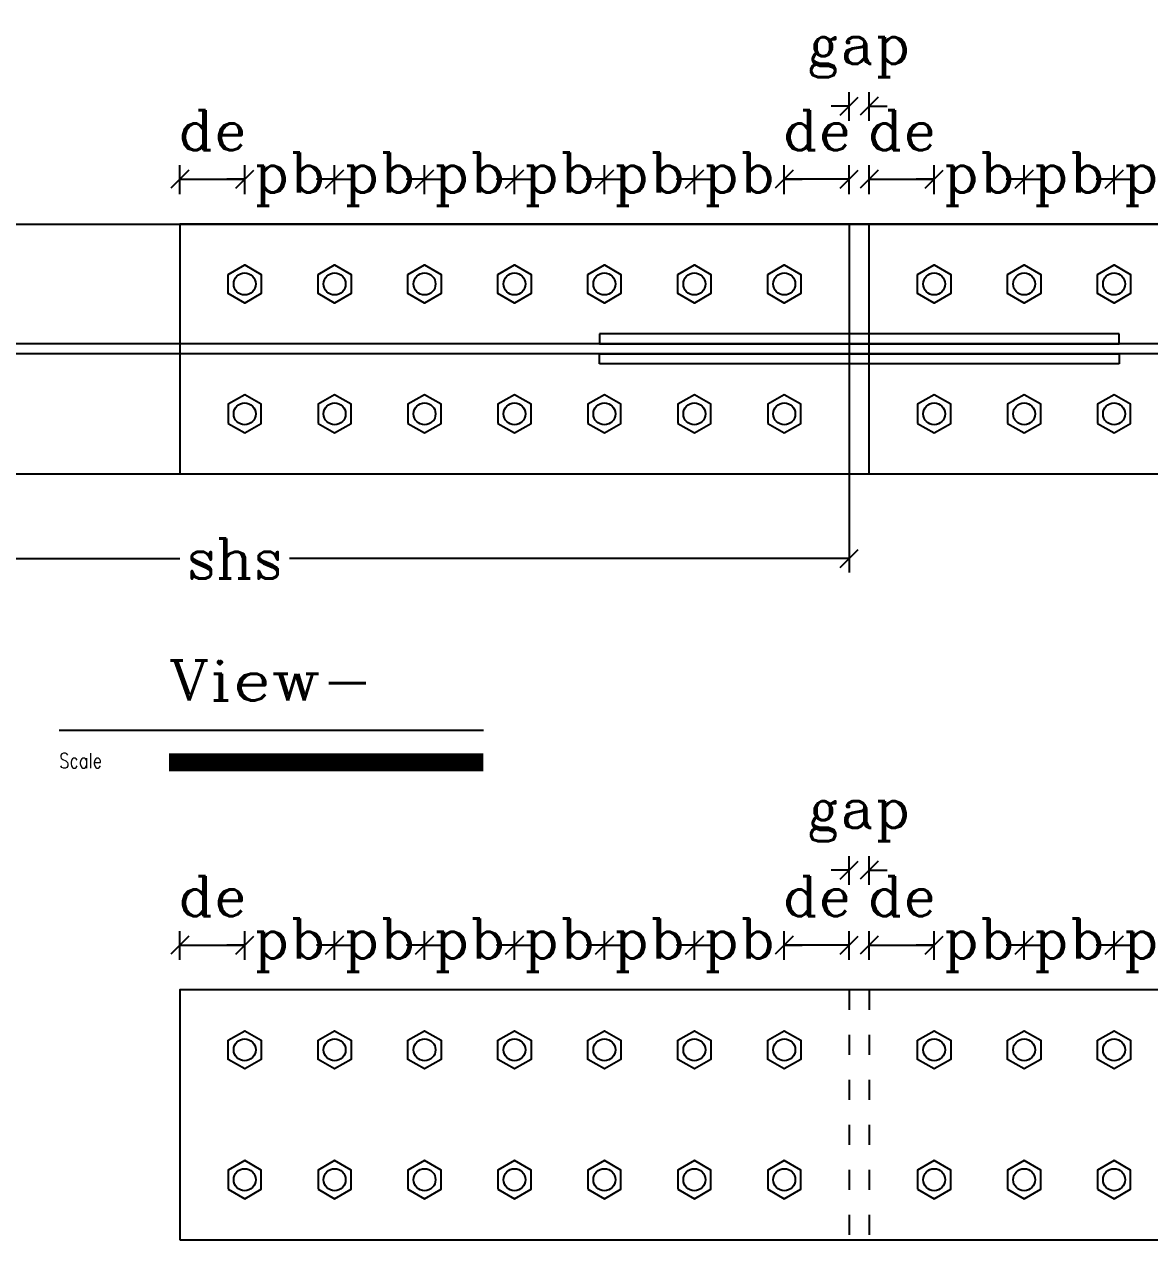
# Model space of a CAD drawing. Header units: millimetres. Extents: x 160 to 329, y 9 to 54.
# Drawn here: x 303.55 to 309.18, y 16.44 to 22.52 of the extents above; entities that cross this region are included whole.
import ezdxf
from ezdxf.enums import TextEntityAlignment as Align

# ---------------------------------------------------------------- set-up
doc = ezdxf.new("R2010")
doc.units = ezdxf.units.MM
doc.header["$LTSCALE"] = 20
for name, pattern in [('DOT2', [0.125, 0, -0.125]), ('HIDDEN', [9.525, 6.35, -3.175]), ('HIDDEN2', [4.7625, 3.175, -1.5875])]:
    doc.linetypes.add(name, pattern=pattern)
doc.layers.get('Defpoints').update_dxf_attribs({"color": 255})
for name, color, linetype in [('2', 2, 'Continuous'), ('4', 4, 'Continuous'), ('BEAMS', 5, 'Continuous'), ('Bolt', 2, 'Continuous'), ('DIM', 7, 'Continuous')]:
    doc.layers.add(name, color=color, linetype=linetype)
doc.layers.add('TEXT', color=2, linetype='Continuous', lineweight=18)
doc.styles.add('ROMANC', font='romanc')
doc.styles.add('romand', font='romanc9.shx', dxfattribs={"bigfont": 'fars.shx'})
doc.styles.add('ROMANS', font='ROMANS.shx')
doc.dimstyles.new('Dim-1.10(mm)', dxfattribs={"dimtxt": 0.2, "dimasz": 0.09, "dimexe": 0.07, "dimexo": 0.15, "dimgap": 0.05, "dimtad": 0, "dimdec": 0, "dimlfac": 100, "dimzin": 9, "dimdsep": 46, "dimtxsty": 'romand', "dimblk": 'OBLIQUE', "dimcen": 0.05, "dimclrd": 256, "dimclre": 256, "dimclrt": 2, "dimadec": 1, "dimazin": 0, "dimtfac": 1, "dimtdec": 0, "dimtofl": 0, "dimtmove": 2, "dimatfit": 3, "dimfxl": 0.07, "dimtolj": 1, "dimtzin": 0, "dimarcsym": 0})

# ---------------------------------------------------------------- blocks, each defined once
blk = doc.blocks.new('_Oblique')
at = {"color": 0, "linetype": 'ByBlock', "lineweight": -2}
blk.add_line((-0.5, -0.5), (0.5, 0.5), dxfattribs=at)
blk = doc.blocks.new('*D70')
at = {"layer": 'Defpoints', "color": 0, "transparency": 16777216}
for p in [(306.8989, 21.7467), (306.4489, 21.5229, 0), (306.8989, 21.5229, 0)]:
    blk.add_point(p, dxfattribs=at)
at = {"layer": 'DIM', "lineweight": -2, "transparency": 16777216}
for p, q in [((306.4489, 21.6729), (306.4489, 21.8167)), ((306.8989, 21.6729), (306.8989, 21.8167)), ((306.4489, 21.7467), (306.3589, 21.7467)), ((306.8989, 21.7467), (306.9889, 21.7467))]:
    blk.add_line(p, q, dxfattribs=at)
at = {"layer": 'DIM', "lineweight": -2, "transparency": 16777216, "xscale": 0.09, "yscale": 0.09, "zscale": 0.09}
blk.add_blockref('_Oblique', (306.4489, 21.7467), dxfattribs=at)
at = {"layer": 'DIM', "lineweight": -2, "transparency": 16777216, "xscale": 0.09, "yscale": 0.09, "zscale": 0.09, "rotation": 180}
blk.add_blockref('_Oblique', (306.8989, 21.7467), dxfattribs=at)
at = {"layer": 'DIM', "color": 2, "transparency": 16777216, "insert": (306.6739, 21.7467), "char_height": 0.2, "attachment_point": 5, "style": 'romand'}
blk.add_mtext('\\A1;pb', dxfattribs=at)
blk = doc.blocks.new('*D71')
at = {"layer": 'Defpoints', "color": 0, "transparency": 16777216}
for p in [(307.3489, 21.7467), (306.8989, 21.5229, 0), (307.3489, 21.5229, 0)]:
    blk.add_point(p, dxfattribs=at)
at = {"layer": 'DIM', "lineweight": -2, "transparency": 16777216}
for p, q in [((306.8989, 21.6729), (306.8989, 21.8167)), ((307.3489, 21.6729), (307.3489, 21.8167)), ((306.8989, 21.7467), (306.8089, 21.7467)), ((307.3489, 21.7467), (307.4389, 21.7467))]:
    blk.add_line(p, q, dxfattribs=at)
at = {"layer": 'DIM', "lineweight": -2, "transparency": 16777216, "xscale": 0.09, "yscale": 0.09, "zscale": 0.09}
blk.add_blockref('_Oblique', (306.8989, 21.7467), dxfattribs=at)
at = {"layer": 'DIM', "lineweight": -2, "transparency": 16777216, "xscale": 0.09, "yscale": 0.09, "zscale": 0.09, "rotation": 180}
blk.add_blockref('_Oblique', (307.3489, 21.7467), dxfattribs=at)
at = {"layer": 'DIM', "color": 2, "transparency": 16777216, "insert": (307.1239, 21.7467), "char_height": 0.2, "attachment_point": 5, "style": 'romand'}
blk.add_mtext('\\A1;pb', dxfattribs=at)
blk = doc.blocks.new('*D72')
at = {"layer": 'Defpoints', "color": 0, "transparency": 16777216}
for p in [(307.3489, 21.7467), (307.3489, 21.5229, 0), (307.6739, 21.5229)]:
    blk.add_point(p, dxfattribs=at)
at = {"layer": 'DIM', "lineweight": -2, "transparency": 16777216}
for p, q in [((307.3489, 21.6729), (307.3489, 21.8167)), ((307.6739, 21.6729), (307.6739, 21.8167)), ((307.6739, 21.7467), (307.3489, 21.7467))]:
    blk.add_line(p, q, dxfattribs=at)
at = {"layer": 'DIM', "lineweight": -2, "transparency": 16777216, "xscale": 0.09, "yscale": 0.09, "zscale": 0.09, "rotation": 180}
blk.add_blockref('_Oblique', (307.3489, 21.7467), dxfattribs=at)
at = {"layer": 'DIM', "lineweight": -2, "transparency": 16777216, "xscale": 0.09, "yscale": 0.09, "zscale": 0.09}
blk.add_blockref('_Oblique', (307.6739, 21.7467), dxfattribs=at)
at = {"layer": 'DIM', "color": 2, "transparency": 16777216, "insert": (307.5114, 21.9917), "char_height": 0.2, "attachment_point": 5, "style": 'romand'}
blk.add_mtext('\\A1;de', dxfattribs=at)
blk = doc.blocks.new('*D73')
at = {"layer": 'Defpoints', "color": 0, "transparency": 16777216}
for p in [(307.7739, 22.1126), (307.6739, 21.8888), (307.7739, 21.8888)]:
    blk.add_point(p, dxfattribs=at)
at = {"layer": 'DIM', "lineweight": -2, "transparency": 16777216}
for p, q in [((307.6739, 22.0388), (307.6739, 22.1826)), ((307.7739, 22.0388), (307.7739, 22.1826)), ((307.6739, 22.1126), (307.5839, 22.1126)), ((307.7739, 22.1126), (307.8639, 22.1126))]:
    blk.add_line(p, q, dxfattribs=at)
at = {"layer": 'DIM', "lineweight": -2, "transparency": 16777216, "xscale": 0.09, "yscale": 0.09, "zscale": 0.09}
blk.add_blockref('_Oblique', (307.6739, 22.1126), dxfattribs=at)
at = {"layer": 'DIM', "lineweight": -2, "transparency": 16777216, "xscale": 0.09, "yscale": 0.09, "zscale": 0.09, "rotation": 180}
blk.add_blockref('_Oblique', (307.7739, 22.1126), dxfattribs=at)
at = {"layer": 'DIM', "color": 2, "transparency": 16777216, "insert": (307.7239, 22.3909), "char_height": 0.2, "attachment_point": 5, "style": 'romand'}
blk.add_mtext('\\A1;gap', dxfattribs=at)
blk = doc.blocks.new('*D74')
at = {"layer": 'Defpoints', "color": 0, "transparency": 16777216}
for p in [(306.4489, 21.7467), (305.9989, 21.5229, 0), (306.4489, 21.5229, 0)]:
    blk.add_point(p, dxfattribs=at)
at = {"layer": 'DIM', "lineweight": -2, "transparency": 16777216}
for p, q in [((305.9989, 21.6729), (305.9989, 21.8167)), ((306.4489, 21.6729), (306.4489, 21.8167)), ((305.9989, 21.7467), (305.9089, 21.7467)), ((306.4489, 21.7467), (306.5389, 21.7467))]:
    blk.add_line(p, q, dxfattribs=at)
at = {"layer": 'DIM', "lineweight": -2, "transparency": 16777216, "xscale": 0.09, "yscale": 0.09, "zscale": 0.09}
blk.add_blockref('_Oblique', (305.9989, 21.7467), dxfattribs=at)
at = {"layer": 'DIM', "lineweight": -2, "transparency": 16777216, "xscale": 0.09, "yscale": 0.09, "zscale": 0.09, "rotation": 180}
blk.add_blockref('_Oblique', (306.4489, 21.7467), dxfattribs=at)
at = {"layer": 'DIM', "color": 2, "transparency": 16777216, "insert": (306.2239, 21.7467), "char_height": 0.2, "attachment_point": 5, "style": 'romand'}
blk.add_mtext('\\A1;pb', dxfattribs=at)
blk = doc.blocks.new('*D75')
at = {"layer": 'Defpoints', "color": 0, "transparency": 16777216}
for p in [(305.9989, 21.7467), (305.5489, 21.5229, 0), (305.9989, 21.5229, 0)]:
    blk.add_point(p, dxfattribs=at)
at = {"layer": 'DIM', "lineweight": -2, "transparency": 16777216}
for p, q in [((305.5489, 21.6729), (305.5489, 21.8167)), ((305.9989, 21.6729), (305.9989, 21.8167)), ((305.5489, 21.7467), (305.4589, 21.7467)), ((305.9989, 21.7467), (306.0889, 21.7467))]:
    blk.add_line(p, q, dxfattribs=at)
at = {"layer": 'DIM', "lineweight": -2, "transparency": 16777216, "xscale": 0.09, "yscale": 0.09, "zscale": 0.09}
blk.add_blockref('_Oblique', (305.5489, 21.7467), dxfattribs=at)
at = {"layer": 'DIM', "lineweight": -2, "transparency": 16777216, "xscale": 0.09, "yscale": 0.09, "zscale": 0.09, "rotation": 180}
blk.add_blockref('_Oblique', (305.9989, 21.7467), dxfattribs=at)
at = {"layer": 'DIM', "color": 2, "transparency": 16777216, "insert": (305.7739, 21.7467), "char_height": 0.2, "attachment_point": 5, "style": 'romand'}
blk.add_mtext('\\A1;pb', dxfattribs=at)
blk = doc.blocks.new('*D76')
at = {"layer": 'Defpoints', "color": 0, "transparency": 16777216}
for p in [(305.0989, 21.7467), (304.6489, 21.5229, 0), (305.0989, 21.5229, 0)]:
    blk.add_point(p, dxfattribs=at)
at = {"layer": 'DIM', "lineweight": -2, "transparency": 16777216}
for p, q in [((304.6489, 21.6729), (304.6489, 21.8167)), ((305.0989, 21.6729), (305.0989, 21.8167)), ((304.6489, 21.7467), (304.5589, 21.7467)), ((305.0989, 21.7467), (305.1889, 21.7467))]:
    blk.add_line(p, q, dxfattribs=at)
at = {"layer": 'DIM', "lineweight": -2, "transparency": 16777216, "xscale": 0.09, "yscale": 0.09, "zscale": 0.09}
blk.add_blockref('_Oblique', (304.6489, 21.7467), dxfattribs=at)
at = {"layer": 'DIM', "lineweight": -2, "transparency": 16777216, "xscale": 0.09, "yscale": 0.09, "zscale": 0.09, "rotation": 180}
blk.add_blockref('_Oblique', (305.0989, 21.7467), dxfattribs=at)
at = {"layer": 'DIM', "color": 2, "transparency": 16777216, "insert": (304.8739, 21.7467), "char_height": 0.2, "attachment_point": 5, "style": 'romand'}
blk.add_mtext('\\A1;pb', dxfattribs=at)
blk = doc.blocks.new('*D77')
at = {"layer": 'Defpoints', "color": 0, "transparency": 16777216}
for p in [(304.6489, 21.7467), (304.3239, 21.5229), (304.6489, 21.5229, 0)]:
    blk.add_point(p, dxfattribs=at)
at = {"layer": 'DIM', "lineweight": -2, "transparency": 16777216}
for p, q in [((304.3239, 21.6729), (304.3239, 21.8167)), ((304.6489, 21.6729), (304.6489, 21.8167)), ((304.3239, 21.7467), (304.6489, 21.7467))]:
    blk.add_line(p, q, dxfattribs=at)
at = {"layer": 'DIM', "lineweight": -2, "transparency": 16777216, "xscale": 0.09, "yscale": 0.09, "zscale": 0.09, "rotation": 180}
blk.add_blockref('_Oblique', (304.3239, 21.7467), dxfattribs=at)
at = {"layer": 'DIM', "lineweight": -2, "transparency": 16777216, "xscale": 0.09, "yscale": 0.09, "zscale": 0.09}
blk.add_blockref('_Oblique', (304.6489, 21.7467), dxfattribs=at)
at = {"layer": 'DIM', "color": 2, "transparency": 16777216, "insert": (304.4864, 21.9917), "char_height": 0.2, "attachment_point": 5, "style": 'romand'}
blk.add_mtext('\\A1;de', dxfattribs=at)
blk = doc.blocks.new('*D66')
at = {"layer": 'Defpoints', "color": 0, "transparency": 16777216}
for p in [(305.5489, 21.7467), (305.0989, 21.5229, 0), (305.5489, 21.5229, 0)]:
    blk.add_point(p, dxfattribs=at)
at = {"layer": 'DIM', "lineweight": -2, "transparency": 16777216}
for p, q in [((305.0989, 21.6729), (305.0989, 21.8167)), ((305.5489, 21.6729), (305.5489, 21.8167)), ((305.0989, 21.7467), (305.0089, 21.7467)), ((305.5489, 21.7467), (305.6389, 21.7467))]:
    blk.add_line(p, q, dxfattribs=at)
at = {"layer": 'DIM', "lineweight": -2, "transparency": 16777216, "xscale": 0.09, "yscale": 0.09, "zscale": 0.09}
blk.add_blockref('_Oblique', (305.0989, 21.7467), dxfattribs=at)
at = {"layer": 'DIM', "lineweight": -2, "transparency": 16777216, "xscale": 0.09, "yscale": 0.09, "zscale": 0.09, "rotation": 180}
blk.add_blockref('_Oblique', (305.5489, 21.7467), dxfattribs=at)
at = {"layer": 'DIM', "color": 2, "transparency": 16777216, "insert": (305.3239, 21.7467), "char_height": 0.2, "attachment_point": 5, "style": 'romand'}
blk.add_mtext('\\A1;pb', dxfattribs=at)
blk = doc.blocks.new('*D88')
at = {"layer": 'Defpoints', "color": 0, "transparency": 16777216}
for p in [(308.5489, 21.7467), (308.5489, 21.5229, 0), (308.9989, 21.5229, 0)]:
    blk.add_point(p, dxfattribs=at)
at = {"layer": 'DIM', "lineweight": -2, "transparency": 16777216}
for p, q in [((308.5489, 21.6729), (308.5489, 21.8167)), ((308.9989, 21.6729), (308.9989, 21.8167)), ((308.5489, 21.7467), (308.4589, 21.7467)), ((308.9989, 21.7467), (309.0889, 21.7467))]:
    blk.add_line(p, q, dxfattribs=at)
at = {"layer": 'DIM', "lineweight": -2, "transparency": 16777216, "xscale": 0.09, "yscale": 0.09, "zscale": 0.09}
blk.add_blockref('_Oblique', (308.5489, 21.7467), dxfattribs=at)
at = {"layer": 'DIM', "lineweight": -2, "transparency": 16777216, "xscale": 0.09, "yscale": 0.09, "zscale": 0.09, "rotation": 180}
blk.add_blockref('_Oblique', (308.9989, 21.7467), dxfattribs=at)
at = {"layer": 'DIM', "color": 2, "transparency": 16777216, "insert": (308.7739, 21.7467), "char_height": 0.2, "attachment_point": 5, "style": 'romand'}
blk.add_mtext('\\A1;pb', dxfattribs=at)
blk = doc.blocks.new('*D89')
at = {"layer": 'Defpoints', "color": 0, "transparency": 16777216}
for p in [(308.0989, 21.7467), (308.0989, 21.5229, 0), (308.5489, 21.5229, 0)]:
    blk.add_point(p, dxfattribs=at)
at = {"layer": 'DIM', "lineweight": -2, "transparency": 16777216}
for p, q in [((308.0989, 21.6729), (308.0989, 21.8167)), ((308.5489, 21.6729), (308.5489, 21.8167)), ((308.0989, 21.7467), (308.0089, 21.7467)), ((308.5489, 21.7467), (308.6389, 21.7467))]:
    blk.add_line(p, q, dxfattribs=at)
at = {"layer": 'DIM', "lineweight": -2, "transparency": 16777216, "xscale": 0.09, "yscale": 0.09, "zscale": 0.09}
blk.add_blockref('_Oblique', (308.0989, 21.7467), dxfattribs=at)
at = {"layer": 'DIM', "lineweight": -2, "transparency": 16777216, "xscale": 0.09, "yscale": 0.09, "zscale": 0.09, "rotation": 180}
blk.add_blockref('_Oblique', (308.5489, 21.7467), dxfattribs=at)
at = {"layer": 'DIM', "color": 2, "transparency": 16777216, "insert": (308.3239, 21.7467), "char_height": 0.2, "attachment_point": 5, "style": 'romand'}
blk.add_mtext('\\A1;pb', dxfattribs=at)
blk = doc.blocks.new('*D90')
at = {"layer": 'Defpoints', "color": 0, "transparency": 16777216}
for p in [(308.0989, 21.7467), (307.7739, 21.5229), (308.0989, 21.5229, 0)]:
    blk.add_point(p, dxfattribs=at)
at = {"layer": 'DIM', "lineweight": -2, "transparency": 16777216}
for p, q in [((307.7739, 21.6729), (307.7739, 21.8167)), ((308.0989, 21.6729), (308.0989, 21.8167)), ((307.7739, 21.7467), (308.0989, 21.7467))]:
    blk.add_line(p, q, dxfattribs=at)
at = {"layer": 'DIM', "lineweight": -2, "transparency": 16777216, "xscale": 0.09, "yscale": 0.09, "zscale": 0.09, "rotation": 180}
blk.add_blockref('_Oblique', (307.7739, 21.7467), dxfattribs=at)
at = {"layer": 'DIM', "lineweight": -2, "transparency": 16777216, "xscale": 0.09, "yscale": 0.09, "zscale": 0.09}
blk.add_blockref('_Oblique', (308.0989, 21.7467), dxfattribs=at)
at = {"layer": 'DIM', "color": 2, "transparency": 16777216, "insert": (307.9364, 21.9917), "char_height": 0.2, "attachment_point": 5, "style": 'romand'}
blk.add_mtext('\\A1;de', dxfattribs=at)
blk = doc.blocks.new('*D91')
at = {"layer": 'Defpoints', "color": 0, "transparency": 16777216}
for p in [(308.9989, 21.7467), (308.9989, 21.5229, 0), (309.4489, 21.5229, 0)]:
    blk.add_point(p, dxfattribs=at)
at = {"layer": 'DIM', "lineweight": -2, "transparency": 16777216}
for p, q in [((308.9989, 21.6729), (308.9989, 21.8167)), ((309.4489, 21.6729), (309.4489, 21.8167)), ((308.9989, 21.7467), (308.9089, 21.7467)), ((309.4489, 21.7467), (309.5389, 21.7467))]:
    blk.add_line(p, q, dxfattribs=at)
at = {"layer": 'DIM', "lineweight": -2, "transparency": 16777216, "xscale": 0.09, "yscale": 0.09, "zscale": 0.09}
blk.add_blockref('_Oblique', (308.9989, 21.7467), dxfattribs=at)
at = {"layer": 'DIM', "lineweight": -2, "transparency": 16777216, "xscale": 0.09, "yscale": 0.09, "zscale": 0.09, "rotation": 180}
blk.add_blockref('_Oblique', (309.4489, 21.7467), dxfattribs=at)
at = {"layer": 'DIM', "color": 2, "transparency": 16777216, "insert": (309.2239, 21.7467), "char_height": 0.2, "attachment_point": 5, "style": 'romand'}
blk.add_mtext('\\A1;pb', dxfattribs=at)
blk = doc.blocks.new('*D121')
at = {"layer": 'Defpoints', "color": 0, "transparency": 16777216}
for p in [(306.8989, 17.9143), (306.4489, 17.6906, 0), (306.8989, 17.6906, 0)]:
    blk.add_point(p, dxfattribs=at)
at = {"layer": 'DIM', "lineweight": -2, "transparency": 16777216}
for p, q in [((306.4489, 17.8406), (306.4489, 17.9843)), ((306.8989, 17.8406), (306.8989, 17.9843)), ((306.4489, 17.9143), (306.3589, 17.9143)), ((306.8989, 17.9143), (306.9889, 17.9143))]:
    blk.add_line(p, q, dxfattribs=at)
at = {"layer": 'DIM', "lineweight": -2, "transparency": 16777216, "xscale": 0.09, "yscale": 0.09, "zscale": 0.09}
blk.add_blockref('_Oblique', (306.4489, 17.9143), dxfattribs=at)
at = {"layer": 'DIM', "lineweight": -2, "transparency": 16777216, "xscale": 0.09, "yscale": 0.09, "zscale": 0.09, "rotation": 180}
blk.add_blockref('_Oblique', (306.8989, 17.9143), dxfattribs=at)
at = {"layer": 'DIM', "color": 2, "transparency": 16777216, "insert": (306.6739, 17.9143), "char_height": 0.2, "attachment_point": 5, "style": 'romand'}
blk.add_mtext('\\A1;pb', dxfattribs=at)
blk = doc.blocks.new('*D122')
at = {"layer": 'Defpoints', "color": 0, "transparency": 16777216}
for p in [(307.3489, 17.9143), (306.8989, 17.6906, 0), (307.3489, 17.6906, 0)]:
    blk.add_point(p, dxfattribs=at)
at = {"layer": 'DIM', "lineweight": -2, "transparency": 16777216}
for p, q in [((306.8989, 17.8406), (306.8989, 17.9843)), ((307.3489, 17.8406), (307.3489, 17.9843)), ((306.8989, 17.9143), (306.8089, 17.9143)), ((307.3489, 17.9143), (307.4389, 17.9143))]:
    blk.add_line(p, q, dxfattribs=at)
at = {"layer": 'DIM', "lineweight": -2, "transparency": 16777216, "xscale": 0.09, "yscale": 0.09, "zscale": 0.09}
blk.add_blockref('_Oblique', (306.8989, 17.9143), dxfattribs=at)
at = {"layer": 'DIM', "lineweight": -2, "transparency": 16777216, "xscale": 0.09, "yscale": 0.09, "zscale": 0.09, "rotation": 180}
blk.add_blockref('_Oblique', (307.3489, 17.9143), dxfattribs=at)
at = {"layer": 'DIM', "color": 2, "transparency": 16777216, "insert": (307.1239, 17.9143), "char_height": 0.2, "attachment_point": 5, "style": 'romand'}
blk.add_mtext('\\A1;pb', dxfattribs=at)
blk = doc.blocks.new('*D123')
at = {"layer": 'Defpoints', "color": 0, "transparency": 16777216}
for p in [(307.3489, 17.9143), (307.3489, 17.6906, 0), (307.6739, 17.6906)]:
    blk.add_point(p, dxfattribs=at)
at = {"layer": 'DIM', "lineweight": -2, "transparency": 16777216}
for p, q in [((307.3489, 17.8406), (307.3489, 17.9843)), ((307.6739, 17.8406), (307.6739, 17.9843)), ((307.6739, 17.9143), (307.3489, 17.9143))]:
    blk.add_line(p, q, dxfattribs=at)
at = {"layer": 'DIM', "lineweight": -2, "transparency": 16777216, "xscale": 0.09, "yscale": 0.09, "zscale": 0.09, "rotation": 180}
blk.add_blockref('_Oblique', (307.3489, 17.9143), dxfattribs=at)
at = {"layer": 'DIM', "lineweight": -2, "transparency": 16777216, "xscale": 0.09, "yscale": 0.09, "zscale": 0.09}
blk.add_blockref('_Oblique', (307.6739, 17.9143), dxfattribs=at)
at = {"layer": 'DIM', "color": 2, "transparency": 16777216, "insert": (307.5114, 18.1593), "char_height": 0.2, "attachment_point": 5, "style": 'romand'}
blk.add_mtext('\\A1;de', dxfattribs=at)
blk = doc.blocks.new('*D124')
at = {"layer": 'Defpoints', "color": 0, "transparency": 16777216}
for p in [(307.7739, 18.2893), (307.6739, 18.0655), (307.7739, 18.0655)]:
    blk.add_point(p, dxfattribs=at)
at = {"layer": 'DIM', "lineweight": -2, "transparency": 16777216}
for p, q in [((307.6739, 18.2155), (307.6739, 18.3593)), ((307.7739, 18.2155), (307.7739, 18.3593)), ((307.6739, 18.2893), (307.5839, 18.2893)), ((307.7739, 18.2893), (307.8639, 18.2893))]:
    blk.add_line(p, q, dxfattribs=at)
at = {"layer": 'DIM', "lineweight": -2, "transparency": 16777216, "xscale": 0.09, "yscale": 0.09, "zscale": 0.09}
blk.add_blockref('_Oblique', (307.6739, 18.2893), dxfattribs=at)
at = {"layer": 'DIM', "lineweight": -2, "transparency": 16777216, "xscale": 0.09, "yscale": 0.09, "zscale": 0.09, "rotation": 180}
blk.add_blockref('_Oblique', (307.7739, 18.2893), dxfattribs=at)
at = {"layer": 'DIM', "color": 2, "transparency": 16777216, "insert": (307.7239, 18.5676), "char_height": 0.2, "attachment_point": 5, "style": 'romand'}
blk.add_mtext('\\A1;gap', dxfattribs=at)
blk = doc.blocks.new('*D125')
at = {"layer": 'Defpoints', "color": 0, "transparency": 16777216}
for p in [(306.4489, 17.9143), (305.9989, 17.6906, 0), (306.4489, 17.6906, 0)]:
    blk.add_point(p, dxfattribs=at)
at = {"layer": 'DIM', "lineweight": -2, "transparency": 16777216}
for p, q in [((305.9989, 17.8406), (305.9989, 17.9843)), ((306.4489, 17.8406), (306.4489, 17.9843)), ((305.9989, 17.9143), (305.9089, 17.9143)), ((306.4489, 17.9143), (306.5389, 17.9143))]:
    blk.add_line(p, q, dxfattribs=at)
at = {"layer": 'DIM', "lineweight": -2, "transparency": 16777216, "xscale": 0.09, "yscale": 0.09, "zscale": 0.09}
blk.add_blockref('_Oblique', (305.9989, 17.9143), dxfattribs=at)
at = {"layer": 'DIM', "lineweight": -2, "transparency": 16777216, "xscale": 0.09, "yscale": 0.09, "zscale": 0.09, "rotation": 180}
blk.add_blockref('_Oblique', (306.4489, 17.9143), dxfattribs=at)
at = {"layer": 'DIM', "color": 2, "transparency": 16777216, "insert": (306.2239, 17.9143), "char_height": 0.2, "attachment_point": 5, "style": 'romand'}
blk.add_mtext('\\A1;pb', dxfattribs=at)
blk = doc.blocks.new('*D117')
at = {"layer": 'Defpoints', "color": 0, "transparency": 16777216}
for p in [(305.9989, 17.9143), (305.5489, 17.6906, 0), (305.9989, 17.6906, 0)]:
    blk.add_point(p, dxfattribs=at)
at = {"layer": 'DIM', "lineweight": -2, "transparency": 16777216}
for p, q in [((305.5489, 17.8406), (305.5489, 17.9843)), ((305.9989, 17.8406), (305.9989, 17.9843)), ((305.5489, 17.9143), (305.4589, 17.9143)), ((305.9989, 17.9143), (306.0889, 17.9143))]:
    blk.add_line(p, q, dxfattribs=at)
at = {"layer": 'DIM', "lineweight": -2, "transparency": 16777216, "xscale": 0.09, "yscale": 0.09, "zscale": 0.09}
blk.add_blockref('_Oblique', (305.5489, 17.9143), dxfattribs=at)
at = {"layer": 'DIM', "lineweight": -2, "transparency": 16777216, "xscale": 0.09, "yscale": 0.09, "zscale": 0.09, "rotation": 180}
blk.add_blockref('_Oblique', (305.9989, 17.9143), dxfattribs=at)
at = {"layer": 'DIM', "color": 2, "transparency": 16777216, "insert": (305.7739, 17.9143), "char_height": 0.2, "attachment_point": 5, "style": 'romand'}
blk.add_mtext('\\A1;pb', dxfattribs=at)
blk = doc.blocks.new('*D118')
at = {"layer": 'Defpoints', "color": 0, "transparency": 16777216}
for p in [(305.0989, 17.9143), (304.6489, 17.6906, 0), (305.0989, 17.6906, 0)]:
    blk.add_point(p, dxfattribs=at)
at = {"layer": 'DIM', "lineweight": -2, "transparency": 16777216}
for p, q in [((304.6489, 17.8406), (304.6489, 17.9843)), ((305.0989, 17.8406), (305.0989, 17.9843)), ((304.6489, 17.9143), (304.5589, 17.9143)), ((305.0989, 17.9143), (305.1889, 17.9143))]:
    blk.add_line(p, q, dxfattribs=at)
at = {"layer": 'DIM', "lineweight": -2, "transparency": 16777216, "xscale": 0.09, "yscale": 0.09, "zscale": 0.09}
blk.add_blockref('_Oblique', (304.6489, 17.9143), dxfattribs=at)
at = {"layer": 'DIM', "lineweight": -2, "transparency": 16777216, "xscale": 0.09, "yscale": 0.09, "zscale": 0.09, "rotation": 180}
blk.add_blockref('_Oblique', (305.0989, 17.9143), dxfattribs=at)
at = {"layer": 'DIM', "color": 2, "transparency": 16777216, "insert": (304.8739, 17.9143), "char_height": 0.2, "attachment_point": 5, "style": 'romand'}
blk.add_mtext('\\A1;pb', dxfattribs=at)
blk = doc.blocks.new('*D119')
at = {"layer": 'Defpoints', "color": 0, "transparency": 16777216}
for p in [(304.6489, 17.9143), (304.3239, 17.6906), (304.6489, 17.6906, 0)]:
    blk.add_point(p, dxfattribs=at)
at = {"layer": 'DIM', "lineweight": -2, "transparency": 16777216}
for p, q in [((304.3239, 17.8406), (304.3239, 17.9843)), ((304.6489, 17.8406), (304.6489, 17.9843)), ((304.3239, 17.9143), (304.6489, 17.9143))]:
    blk.add_line(p, q, dxfattribs=at)
at = {"layer": 'DIM', "lineweight": -2, "transparency": 16777216, "xscale": 0.09, "yscale": 0.09, "zscale": 0.09, "rotation": 180}
blk.add_blockref('_Oblique', (304.3239, 17.9143), dxfattribs=at)
at = {"layer": 'DIM', "lineweight": -2, "transparency": 16777216, "xscale": 0.09, "yscale": 0.09, "zscale": 0.09}
blk.add_blockref('_Oblique', (304.6489, 17.9143), dxfattribs=at)
at = {"layer": 'DIM', "color": 2, "transparency": 16777216, "insert": (304.4864, 18.1593), "char_height": 0.2, "attachment_point": 5, "style": 'romand'}
blk.add_mtext('\\A1;de', dxfattribs=at)
blk = doc.blocks.new('*D120')
at = {"layer": 'Defpoints', "color": 0, "transparency": 16777216}
for p in [(305.5489, 17.9143), (305.0989, 17.6906, 0), (305.5489, 17.6906, 0)]:
    blk.add_point(p, dxfattribs=at)
at = {"layer": 'DIM', "lineweight": -2, "transparency": 16777216}
for p, q in [((305.0989, 17.8406), (305.0989, 17.9843)), ((305.5489, 17.8406), (305.5489, 17.9843)), ((305.0989, 17.9143), (305.0089, 17.9143)), ((305.5489, 17.9143), (305.6389, 17.9143))]:
    blk.add_line(p, q, dxfattribs=at)
at = {"layer": 'DIM', "lineweight": -2, "transparency": 16777216, "xscale": 0.09, "yscale": 0.09, "zscale": 0.09}
blk.add_blockref('_Oblique', (305.0989, 17.9143), dxfattribs=at)
at = {"layer": 'DIM', "lineweight": -2, "transparency": 16777216, "xscale": 0.09, "yscale": 0.09, "zscale": 0.09, "rotation": 180}
blk.add_blockref('_Oblique', (305.5489, 17.9143), dxfattribs=at)
at = {"layer": 'DIM', "color": 2, "transparency": 16777216, "insert": (305.3239, 17.9143), "char_height": 0.2, "attachment_point": 5, "style": 'romand'}
blk.add_mtext('\\A1;pb', dxfattribs=at)
blk = doc.blocks.new('*D109')
at = {"layer": 'Defpoints', "color": 0, "transparency": 16777216}
for p in [(308.5489, 17.9143), (308.5489, 17.6906, 0), (308.9989, 17.6906, 0)]:
    blk.add_point(p, dxfattribs=at)
at = {"layer": 'DIM', "lineweight": -2, "transparency": 16777216}
for p, q in [((308.5489, 17.8406), (308.5489, 17.9843)), ((308.9989, 17.8406), (308.9989, 17.9843)), ((308.5489, 17.9143), (308.4589, 17.9143)), ((308.9989, 17.9143), (309.0889, 17.9143))]:
    blk.add_line(p, q, dxfattribs=at)
at = {"layer": 'DIM', "lineweight": -2, "transparency": 16777216, "xscale": 0.09, "yscale": 0.09, "zscale": 0.09}
blk.add_blockref('_Oblique', (308.5489, 17.9143), dxfattribs=at)
at = {"layer": 'DIM', "lineweight": -2, "transparency": 16777216, "xscale": 0.09, "yscale": 0.09, "zscale": 0.09, "rotation": 180}
blk.add_blockref('_Oblique', (308.9989, 17.9143), dxfattribs=at)
at = {"layer": 'DIM', "color": 2, "transparency": 16777216, "insert": (308.7739, 17.9143), "char_height": 0.2, "attachment_point": 5, "style": 'romand'}
blk.add_mtext('\\A1;pb', dxfattribs=at)
blk = doc.blocks.new('*D110')
at = {"layer": 'Defpoints', "color": 0, "transparency": 16777216}
for p in [(308.0989, 17.9143), (308.0989, 17.6906, 0), (308.5489, 17.6906, 0)]:
    blk.add_point(p, dxfattribs=at)
at = {"layer": 'DIM', "lineweight": -2, "transparency": 16777216}
for p, q in [((308.0989, 17.8406), (308.0989, 17.9843)), ((308.5489, 17.8406), (308.5489, 17.9843)), ((308.0989, 17.9143), (308.0089, 17.9143)), ((308.5489, 17.9143), (308.6389, 17.9143))]:
    blk.add_line(p, q, dxfattribs=at)
at = {"layer": 'DIM', "lineweight": -2, "transparency": 16777216, "xscale": 0.09, "yscale": 0.09, "zscale": 0.09}
blk.add_blockref('_Oblique', (308.0989, 17.9143), dxfattribs=at)
at = {"layer": 'DIM', "lineweight": -2, "transparency": 16777216, "xscale": 0.09, "yscale": 0.09, "zscale": 0.09, "rotation": 180}
blk.add_blockref('_Oblique', (308.5489, 17.9143), dxfattribs=at)
at = {"layer": 'DIM', "color": 2, "transparency": 16777216, "insert": (308.3239, 17.9143), "char_height": 0.2, "attachment_point": 5, "style": 'romand'}
blk.add_mtext('\\A1;pb', dxfattribs=at)
blk = doc.blocks.new('*D111')
at = {"layer": 'Defpoints', "color": 0, "transparency": 16777216}
for p in [(308.0989, 17.9143), (307.7739, 17.6906), (308.0989, 17.6906, 0)]:
    blk.add_point(p, dxfattribs=at)
at = {"layer": 'DIM', "lineweight": -2, "transparency": 16777216}
for p, q in [((307.7739, 17.8406), (307.7739, 17.9843)), ((308.0989, 17.8406), (308.0989, 17.9843)), ((307.7739, 17.9143), (308.0989, 17.9143))]:
    blk.add_line(p, q, dxfattribs=at)
at = {"layer": 'DIM', "lineweight": -2, "transparency": 16777216, "xscale": 0.09, "yscale": 0.09, "zscale": 0.09, "rotation": 180}
blk.add_blockref('_Oblique', (307.7739, 17.9143), dxfattribs=at)
at = {"layer": 'DIM', "lineweight": -2, "transparency": 16777216, "xscale": 0.09, "yscale": 0.09, "zscale": 0.09}
blk.add_blockref('_Oblique', (308.0989, 17.9143), dxfattribs=at)
at = {"layer": 'DIM', "color": 2, "transparency": 16777216, "insert": (307.9364, 18.1593), "char_height": 0.2, "attachment_point": 5, "style": 'romand'}
blk.add_mtext('\\A1;de', dxfattribs=at)
blk = doc.blocks.new('*D112')
at = {"layer": 'Defpoints', "color": 0, "transparency": 16777216}
for p in [(308.9989, 17.9143), (308.9989, 17.6906, 0), (309.4489, 17.6906, 0)]:
    blk.add_point(p, dxfattribs=at)
at = {"layer": 'DIM', "lineweight": -2, "transparency": 16777216}
for p, q in [((308.9989, 17.8406), (308.9989, 17.9843)), ((309.4489, 17.8406), (309.4489, 17.9843)), ((308.9989, 17.9143), (308.9089, 17.9143)), ((309.4489, 17.9143), (309.5389, 17.9143))]:
    blk.add_line(p, q, dxfattribs=at)
at = {"layer": 'DIM', "lineweight": -2, "transparency": 16777216, "xscale": 0.09, "yscale": 0.09, "zscale": 0.09}
blk.add_blockref('_Oblique', (308.9989, 17.9143), dxfattribs=at)
at = {"layer": 'DIM', "lineweight": -2, "transparency": 16777216, "xscale": 0.09, "yscale": 0.09, "zscale": 0.09, "rotation": 180}
blk.add_blockref('_Oblique', (309.4489, 17.9143), dxfattribs=at)
at = {"layer": 'DIM', "color": 2, "transparency": 16777216, "insert": (309.2239, 17.9143), "char_height": 0.2, "attachment_point": 5, "style": 'romand'}
blk.add_mtext('\\A1;pb', dxfattribs=at)
blk = doc.blocks.new('*D160')
at = {"layer": 'Defpoints', "color": 0, "transparency": 16777216}
for p in [(307.6739, 20.5851), (301.5239, 20.1351), (301.5239, 19.8484)]:
    blk.add_point(p, dxfattribs=at)
at = {"layer": 'DIM', "lineweight": -2, "transparency": 16777216}
for p, q in [((307.6739, 20.4351), (307.6739, 19.7784)), ((301.5239, 19.9851), (301.5239, 19.7784)), ((301.5239, 19.8484), (304.325, 19.8484)), ((307.6739, 19.8484), (304.8727, 19.8484))]:
    blk.add_line(p, q, dxfattribs=at)
at = {"layer": 'DIM', "lineweight": -2, "transparency": 16777216, "xscale": 0.09, "yscale": 0.09, "zscale": 0.09, "rotation": 180}
blk.add_blockref('_Oblique', (301.5239, 19.8484), dxfattribs=at)
at = {"layer": 'DIM', "lineweight": -2, "transparency": 16777216, "xscale": 0.09, "yscale": 0.09, "zscale": 0.09}
blk.add_blockref('_Oblique', (307.6739, 19.8484), dxfattribs=at)
at = {"layer": 'DIM', "color": 2, "transparency": 16777216, "insert": (304.5989, 19.8484), "char_height": 0.2, "attachment_point": 5, "style": 'romand'}
blk.add_mtext('\\A1;shs', dxfattribs=at)

msp = doc.modelspace()

# ---------------------------------------------------------------- linework, layer by layer
at = {"linetype": 'DOT2', "ltscale": 0.05}
for p, q in [((307.6739, 17.6906, 0), (307.6739, 16.4406, 0)), ((307.7739, 17.6906, 0), (307.7739, 16.4406, 0))]:
    msp.add_line(p, q, dxfattribs=at)
at = {"color": 2, "linetype": 'Continuous', "elevation": 0}
msp.add_lwpolyline([(303.7209, 18.9894), (305.8435, 18.9894)], dxfattribs=at)
at = {"color": 2, "linetype": 'Continuous', "const_width": 0.09, "elevation": 0}
msp.add_lwpolyline([(304.2698, 18.8294), (305.8435, 18.8294)], dxfattribs=at)
at = {"layer": '2', "linetype": 'HIDDEN2', "ltscale": 2}
for p, q in [((307.6739, 21.5229), (307.6739, 20.2729)), ((307.7739, 20.2729), (307.7739, 21.5229))]:
    msp.add_line(p, q, dxfattribs=at)
at = {"layer": '4', "elevation": 0}
for points in [[(304.3239, 20.2729), (311.1239, 20.2729), (311.1239, 21.5229), (304.3239, 21.5229)], [(304.3239, 16.4406), (311.1239, 16.4406), (311.1239, 17.6906), (304.3239, 17.6906)]]:
    msp.add_lwpolyline(points, close=True, dxfattribs=at)
at = {"layer": 'BEAMS', "color": 2}
for p, q in [((301.5239, 21.5229, 0), (311.8705, 21.5229, 0)), ((301.5239, 20.2729, 0), (311.8705, 20.2729, 0))]:
    msp.add_line(p, q, dxfattribs=at)
at = {"layer": 'BEAMS', "color": 2, "linetype": 'HIDDEN'}
for p, q in [((311.802, 20.9229, 0), (301.5239, 20.9229, 0)), ((311.802, 20.8729, 0), (301.5239, 20.8729, 0))]:
    msp.add_line(p, q, dxfattribs=at)
at = {"layer": 'BEAMS', "color": 2, "linetype": 'HIDDEN', "elevation": 0}
for points in [[(309.0239, 20.9229), (309.0239, 20.9729), (306.4239, 20.9729), (306.4239, 20.9229)], [(309.0239, 20.8729), (309.0239, 20.8229), (306.4239, 20.8229), (306.4239, 20.8729)]]:
    msp.add_lwpolyline(points, close=True, dxfattribs=at)
at = {"layer": 'Bolt', "elevation": 0}
for points in [[(304.566, 21.2708), (304.6489, 21.3187), (304.7318, 21.2708), (304.7318, 21.1751), (304.6489, 21.1272), (304.566, 21.1751)], [(305.016, 21.2708), (305.0989, 21.3187), (305.1818, 21.2708), (305.1818, 21.1751), (305.0989, 21.1272), (305.016, 21.1751)], [(305.466, 21.2708), (305.5489, 21.3187), (305.6318, 21.2708), (305.6318, 21.1751), (305.5489, 21.1272), (305.466, 21.1751)], [(305.916, 21.2708), (305.9989, 21.3187), (306.0818, 21.2708), (306.0818, 21.1751), (305.9989, 21.1272), (305.916, 21.1751)], [(306.366, 21.2708), (306.4489, 21.3187), (306.5318, 21.2708), (306.5318, 21.1751), (306.4489, 21.1272), (306.366, 21.1751)], [(306.816, 21.2708), (306.8989, 21.3187), (306.9818, 21.2708), (306.9818, 21.1751), (306.8989, 21.1272), (306.816, 21.1751)], [(307.266, 21.2708), (307.3489, 21.3187), (307.4318, 21.2708), (307.4318, 21.1751), (307.3489, 21.1272), (307.266, 21.1751)], [(308.016, 21.2708), (308.0989, 21.3187), (308.1818, 21.2708), (308.1818, 21.1751), (308.0989, 21.1272), (308.016, 21.1751)], [(308.466, 21.2708), (308.5489, 21.3187), (308.6318, 21.2708), (308.6318, 21.1751), (308.5489, 21.1272), (308.466, 21.1751)], [(308.916, 21.2708), (308.9989, 21.3187), (309.0818, 21.2708), (309.0818, 21.1751), (308.9989, 21.1272), (308.916, 21.1751)], [(304.566, 20.5251), (304.6489, 20.4772), (304.7318, 20.5251), (304.7318, 20.6208), (304.6489, 20.6687), (304.566, 20.6208)], [(305.016, 20.5251), (305.0989, 20.4772), (305.1818, 20.5251), (305.1818, 20.6208), (305.0989, 20.6687), (305.016, 20.6208)], [(305.466, 20.5251), (305.5489, 20.4772), (305.6318, 20.5251), (305.6318, 20.6208), (305.5489, 20.6687), (305.466, 20.6208)], [(305.916, 20.5251), (305.9989, 20.4772), (306.0818, 20.5251), (306.0818, 20.6208), (305.9989, 20.6687), (305.916, 20.6208)], [(306.366, 20.5251), (306.4489, 20.4772), (306.5318, 20.5251), (306.5318, 20.6208), (306.4489, 20.6687), (306.366, 20.6208)], [(306.816, 20.5251), (306.8989, 20.4772), (306.9818, 20.5251), (306.9818, 20.6208), (306.8989, 20.6687), (306.816, 20.6208)], [(307.266, 20.5251), (307.3489, 20.4772), (307.4318, 20.5251), (307.4318, 20.6208), (307.3489, 20.6687), (307.266, 20.6208)], [(308.016, 20.5251), (308.0989, 20.4772), (308.1818, 20.5251), (308.1818, 20.6208), (308.0989, 20.6687), (308.016, 20.6208)], [(308.466, 20.5251), (308.5489, 20.4772), (308.6318, 20.5251), (308.6318, 20.6208), (308.5489, 20.6687), (308.466, 20.6208)], [(308.916, 20.5251), (308.9989, 20.4772), (309.0818, 20.5251), (309.0818, 20.6208), (308.9989, 20.6687), (308.916, 20.6208)], [(304.566, 17.4384), (304.6489, 17.4863), (304.7318, 17.4384), (304.7318, 17.3427), (304.6489, 17.2948), (304.566, 17.3427)], [(305.016, 17.4384), (305.0989, 17.4863), (305.1818, 17.4384), (305.1818, 17.3427), (305.0989, 17.2948), (305.016, 17.3427)], [(305.466, 17.4384), (305.5489, 17.4863), (305.6318, 17.4384), (305.6318, 17.3427), (305.5489, 17.2948), (305.466, 17.3427)], [(305.916, 17.4384), (305.9989, 17.4863), (306.0818, 17.4384), (306.0818, 17.3427), (305.9989, 17.2948), (305.916, 17.3427)], [(306.366, 17.4384), (306.4489, 17.4863), (306.5318, 17.4384), (306.5318, 17.3427), (306.4489, 17.2948), (306.366, 17.3427)], [(306.816, 17.4384), (306.8989, 17.4863), (306.9818, 17.4384), (306.9818, 17.3427), (306.8989, 17.2948), (306.816, 17.3427)], [(307.266, 17.4384), (307.3489, 17.4863), (307.4318, 17.4384), (307.4318, 17.3427), (307.3489, 17.2948), (307.266, 17.3427)], [(308.016, 17.4384), (308.0989, 17.4863), (308.1818, 17.4384), (308.1818, 17.3427), (308.0989, 17.2948), (308.016, 17.3427)], [(308.466, 17.4384), (308.5489, 17.4863), (308.6318, 17.4384), (308.6318, 17.3427), (308.5489, 17.2948), (308.466, 17.3427)], [(308.916, 17.4384), (308.9989, 17.4863), (309.0818, 17.4384), (309.0818, 17.3427), (308.9989, 17.2948), (308.916, 17.3427)], [(304.566, 16.6927), (304.6489, 16.6448), (304.7318, 16.6927), (304.7318, 16.7884), (304.6489, 16.8363), (304.566, 16.7884)], [(305.016, 16.6927), (305.0989, 16.6448), (305.1818, 16.6927), (305.1818, 16.7884), (305.0989, 16.8363), (305.016, 16.7884)], [(305.466, 16.6927), (305.5489, 16.6448), (305.6318, 16.6927), (305.6318, 16.7884), (305.5489, 16.8363), (305.466, 16.7884)], [(305.916, 16.6927), (305.9989, 16.6448), (306.0818, 16.6927), (306.0818, 16.7884), (305.9989, 16.8363), (305.916, 16.7884)], [(306.366, 16.6927), (306.4489, 16.6448), (306.5318, 16.6927), (306.5318, 16.7884), (306.4489, 16.8363), (306.366, 16.7884)], [(306.816, 16.6927), (306.8989, 16.6448), (306.9818, 16.6927), (306.9818, 16.7884), (306.8989, 16.8363), (306.816, 16.7884)], [(307.266, 16.6927), (307.3489, 16.6448), (307.4318, 16.6927), (307.4318, 16.7884), (307.3489, 16.8363), (307.266, 16.7884)], [(308.016, 16.6927), (308.0989, 16.6448), (308.1818, 16.6927), (308.1818, 16.7884), (308.0989, 16.8363), (308.016, 16.7884)], [(308.466, 16.6927), (308.5489, 16.6448), (308.6318, 16.6927), (308.6318, 16.7884), (308.5489, 16.8363), (308.466, 16.7884)], [(308.916, 16.6927), (308.9989, 16.6448), (309.0818, 16.6927), (309.0818, 16.7884), (308.9989, 16.8363), (308.916, 16.7884)]]:
    msp.add_lwpolyline(points, close=True, dxfattribs=at)
at = {"layer": 'Bolt'}
for centre in [(304.6489, 21.2229, 0), (305.0989, 21.2229, 0), (305.5489, 21.2229, 0), (305.9989, 21.2229, 0), (306.4489, 21.2229, 0), (306.8989, 21.2229, 0), (307.3489, 21.2229, 0), (308.0989, 21.2229, 0), (308.5489, 21.2229, 0), (308.9989, 21.2229, 0), (304.6489, 20.5729, 0), (305.0989, 20.5729, 0), (305.5489, 20.5729, 0), (305.9989, 20.5729, 0), (306.4489, 20.5729, 0), (306.8989, 20.5729, 0), (307.3489, 20.5729, 0), (308.0989, 20.5729, 0), (308.5489, 20.5729, 0), (308.9989, 20.5729, 0), (304.6489, 17.3906, 0), (305.0989, 17.3906, 0), (305.5489, 17.3906, 0), (305.9989, 17.3906, 0), (306.4489, 17.3906, 0), (306.8989, 17.3906, 0), (307.3489, 17.3906, 0), (308.0989, 17.3906, 0), (308.5489, 17.3906, 0), (308.9989, 17.3906, 0), (304.6489, 16.7406, 0), (305.0989, 16.7406, 0), (305.5489, 16.7406, 0), (305.9989, 16.7406, 0), (306.4489, 16.7406, 0), (306.8989, 16.7406, 0), (307.3489, 16.7406, 0), (308.0989, 16.7406, 0), (308.5489, 16.7406, 0), (308.9989, 16.7406, 0)]:
    msp.add_circle(centre, 0.055, dxfattribs=at)

# ---------------------------------------------------------------- texts
at = {"layer": 'TEXT', "color": 3, "style": 'ROMANC', "width": 1.2}
msp.add_text('View-', height=0.2, dxfattribs=at).set_placement((304.7822, 19.2394, 0), align=Align.MIDDLE_CENTER)
at = {"layer": 'TEXT', "color": 3, "style": 'ROMANS', "width": 0.8}
msp.add_text('Scale ', height=0.075, dxfattribs=at).set_placement((303.7209, 18.8003, 0))

# ---------------------------------------------------------------- dimensions: what is measured, and where the dimension line sits
at = {"layer": 'DIM'}
for base, p1, p2, text, picture, middle in [((307.7739, 22.1126), (307.6739, 21.8888), (307.7739, 21.8888), 'gap', '*D73', (307.7239, 22.3909)), ((304.6489, 21.7467, 0), (304.3239, 21.5229, 0), (304.6489, 21.5229, 0), 'de', '*D77', (304.4864, 21.9917, 0)), ((308.0989, 21.7467), (307.7739, 21.5229), (308.0989, 21.5229, 0), 'de', '*D90', (307.9364, 21.9917)), ((305.0989, 21.7467, 0), (304.6489, 21.5229), (305.0989, 21.5229), 'pb', '*D76', (304.8739, 21.7467, 0)), ((305.5489, 21.7467, 0), (305.0989, 21.5229), (305.5489, 21.5229), 'pb', '*D66', (305.3239, 21.7467, 0)), ((305.9989, 21.7467, 0), (305.5489, 21.5229), (305.9989, 21.5229), 'pb', '*D75', (305.7739, 21.7467, 0)), ((306.4489, 21.7467, 0), (305.9989, 21.5229), (306.4489, 21.5229), 'pb', '*D74', (306.2239, 21.7467, 0)), ((306.8989, 21.7467, 0), (306.4489, 21.5229), (306.8989, 21.5229), 'pb', '*D70', (306.6739, 21.7467, 0)), ((307.3489, 21.7467, 0), (306.8989, 21.5229, 0), (307.3489, 21.5229, 0), 'pb', '*D71', (307.1239, 21.7467, 0)), ((301.5239, 19.8484, 0), (307.6739, 20.5851, 0), (301.5239, 20.1351, 0), 'shs', '*D160', (304.5989, 19.8484, 0)), ((307.7739, 18.2893, 0), (307.6739, 18.0655, 0), (307.7739, 18.0655, 0), 'gap', '*D124', (307.7239, 18.5676, 0)), ((304.6489, 17.9143, 0), (304.3239, 17.6906, 0), (304.6489, 17.6906, 0), 'de', '*D119', (304.4864, 18.1593, 0)), ((308.0989, 17.9143, 0), (307.7739, 17.6906, 0), (308.0989, 17.6906), 'de', '*D111', (307.9364, 18.1593, 0)), ((305.0989, 17.9143, 0), (304.6489, 17.6906, 0), (305.0989, 17.6906, 0), 'pb', '*D118', (304.8739, 17.9143, 0)), ((305.5489, 17.9143, 0), (305.0989, 17.6906, 0), (305.5489, 17.6906, 0), 'pb', '*D120', (305.3239, 17.9143, 0)), ((305.9989, 17.9143, 0), (305.5489, 17.6906, 0), (305.9989, 17.6906, 0), 'pb', '*D117', (305.7739, 17.9143, 0)), ((306.4489, 17.9143, 0), (305.9989, 17.6906, 0), (306.4489, 17.6906, 0), 'pb', '*D125', (306.2239, 17.9143, 0)), ((306.8989, 17.9143, 0), (306.4489, 17.6906, 0), (306.8989, 17.6906, 0), 'pb', '*D121', (306.6739, 17.9143, 0)), ((307.3489, 17.9143, 0), (306.8989, 17.6906, 0), (307.3489, 17.6906, 0), 'pb', '*D122', (307.1239, 17.9143, 0))]:
    dim = msp.add_linear_dim(base=base, p1=p1, p2=p2, text=text, dimstyle='Dim-1.10(mm)', dxfattribs=at)
    dim.commit()
    dim.dimension.update_dxf_attribs({"geometry": picture, "text_midpoint": middle})
for base, p1, p2, text, picture, middle in [((307.3489, 21.7467), (307.6739, 21.5229), (307.3489, 21.5229, 0), 'de', '*D72', (307.5114, 21.9917)), ((308.0989, 21.7467, 0), (308.5489, 21.5229, 0), (308.0989, 21.5229, 0), 'pb', '*D89', (308.3239, 21.7467, 0)), ((308.5489, 21.7467, 0), (308.9989, 21.5229), (308.5489, 21.5229), 'pb', '*D88', (308.7739, 21.7467, 0)), ((308.9989, 21.7467, 0), (309.4489, 21.5229), (308.9989, 21.5229), 'pb', '*D91', (309.2239, 21.7467, 0)), ((307.3489, 17.9143, 0), (307.6739, 17.6906, 0), (307.3489, 17.6906), 'de', '*D123', (307.5114, 18.1593, 0)), ((308.0989, 17.9143, 0), (308.5489, 17.6906, 0), (308.0989, 17.6906, 0), 'pb', '*D110', (308.3239, 17.9143, 0)), ((308.5489, 17.9143, 0), (308.9989, 17.6906, 0), (308.5489, 17.6906, 0), 'pb', '*D109', (308.7739, 17.9143, 0)), ((308.9989, 17.9143, 0), (309.4489, 17.6906, 0), (308.9989, 17.6906, 0), 'pb', '*D112', (309.2239, 17.9143, 0))]:
    dim = msp.add_linear_dim(base=base, p1=p1, p2=p2, angle=180, text=text, dimstyle='Dim-1.10(mm)', dxfattribs=at)
    dim.commit()
    dim.dimension.update_dxf_attribs({"geometry": picture, "text_midpoint": middle})

doc.saveas('drawing.dxf')
